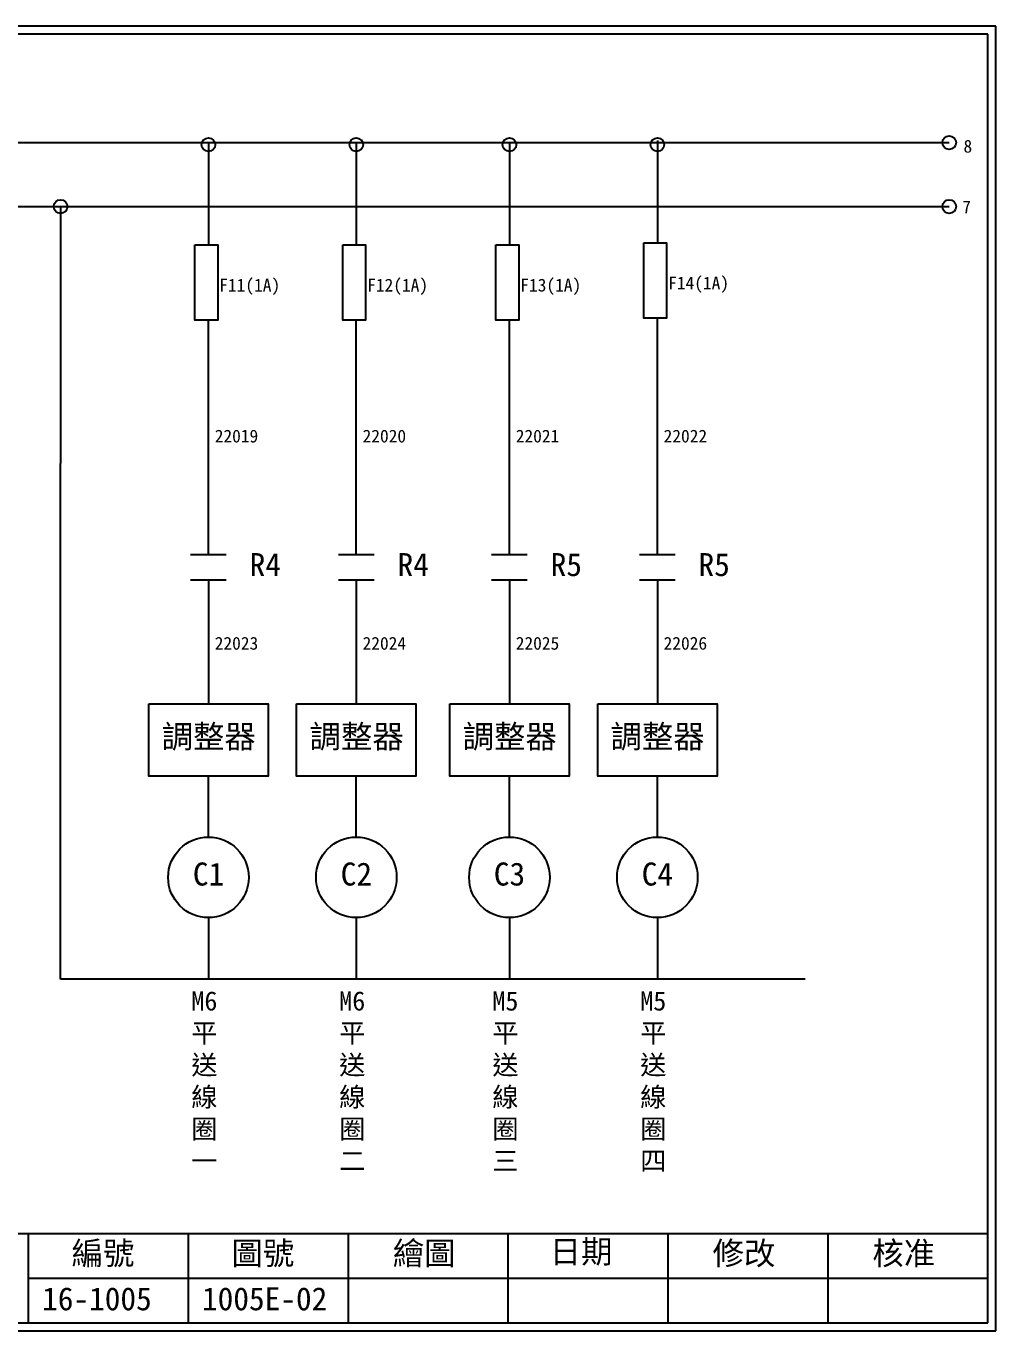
# Model space of a CAD drawing. Extents: x 10 to 297, y 3 to 207.
# Drawn here: x 145.4 to 297, y 3 to 207 of the extents above; entities that cross this region are included whole.
import ezdxf

# ---------------------------------------------------------------- set-up
doc = ezdxf.new("R2010")
doc.units = 0
doc.layers.get('0').update_dxf_attribs({"linetype": 'CONTINUOUS'})
doc.layers.add('圖框層', color=7, linetype='CONTINUOUS')
doc.layers.add('標尺寸層', color=3, linetype='CONTINUOUS')
doc.styles.add('CNS', font='romanc.shx', dxfattribs={"bigfont": 'chineset.shx'})
doc.styles.add('STSL', font='kaiu.ttf')

msp = doc.modelspace()

# ---------------------------------------------------------------- linework, layer by layer
for p, q in [((138.89, 188.75), (186.7, 188.75)), ((138.89, 178.75), (186.7, 178.75))]:
    msp.add_line(p, q)
at = {"color": 0}
for p, q in [((173.87, 124.36), (173.87, 148.21)), ((196.99, 124.36), (196.99, 148.21)), ((220.93, 124.36), (220.93, 148.21)), ((244.06, 124.36), (244.06, 148.21)), ((173.87, 120.39), (173.87, 101.05)), ((196.99, 120.39), (196.99, 101.05)), ((220.93, 120.39), (220.93, 101.05)), ((244.06, 120.39), (244.06, 101.05)), ((173.87, 80.2), (173.87, 89.73)), ((196.99, 80.2), (196.99, 89.73)), ((220.93, 80.2), (220.93, 89.73)), ((244.06, 80.2), (244.06, 89.73)), ((173.87, 67.6), (173.87, 58)), ((196.99, 67.6), (196.99, 58)), ((220.93, 67.6), (220.93, 58)), ((244.06, 67.6), (244.06, 58))]:
    msp.add_line(p, q, dxfattribs=at)
for points in [[(164.54, 101.05), (183.2, 101.05), (183.2, 89.73), (164.54, 89.73)], [(187.66, 101.05), (206.32, 101.05), (206.32, 89.73), (187.66, 89.73)], [(211.61, 101.05), (230.26, 101.05), (230.26, 89.73), (211.61, 89.73)], [(234.73, 101.05), (253.39, 101.05), (253.39, 89.73), (234.73, 89.73)]]:
    msp.add_lwpolyline(points, close=True, dxfattribs=at)
for centre, radius in [((289.7, 188.75), 1.07), ((173.87, 188.43), 1.07), ((196.99, 188.43), 1.07), ((220.93, 188.43), 1.07), ((244.06, 188.43), 1.07), ((150.74, 178.75), 1.07), ((289.7, 178.75), 1.07), ((173.87, 73.9), 6.3), ((196.99, 73.9), 6.3), ((220.93, 73.9), 6.3), ((244.06, 73.9), 6.3)]:
    msp.add_circle(centre, radius, dxfattribs=at)
at = {"layer": '圖框層', "color": 7}
for p, q in [((297, 206.97), (10, 206.97)), ((297, 3), (297, 206.97)), ((295.75, 205.72), (11.25, 205.72)), ((295.75, 4.25), (295.75, 205.72)), ((11.25, 18.25), (295.75, 18.25)), ((145.75, 4.25), (145.75, 18.25)), ((170.75, 4.25), (170.75, 18.25)), ((195.75, 4.25), (195.75, 18.25)), ((220.75, 4.25), (220.75, 18.25)), ((245.75, 4.25), (245.75, 18.25)), ((270.75, 4.25), (270.75, 18.25)), ((145.75, 11.25), (295.75, 11.25)), ((11.25, 4.25), (295.75, 4.25)), ((10, 3), (297, 3))]:
    msp.add_line(p, q, dxfattribs=at)
at = {"layer": '標尺寸層', "color": 7}
for p, q in [((173.87, 188.75), (173.87, 172.75)), ((186.7, 188.75), (289.7, 188.75)), ((196.99, 188.75), (196.99, 172.75)), ((220.93, 188.75), (220.93, 172.75)), ((244.06, 189.07), (244.06, 173.07)), ((150.74, 178.75), (150.74, 172.75)), ((186.7, 178.75), (289.7, 178.75)), ((150.74, 172.75), (150.74, 138.57)), ((244.06, 148.21), (244.06, 161.33)), ((173.87, 148.21), (173.87, 161.01)), ((196.99, 148.21), (196.99, 161.01)), ((220.93, 148.21), (220.93, 161.01)), ((150.74, 58), (150.74, 138.57))]:
    msp.add_line(p, q, dxfattribs=at)
at = {"layer": '標尺寸層', "color": 0}
for p, q in [((171.08, 124.36), (176.65, 124.36)), ((194.21, 124.36), (199.78, 124.36)), ((218.15, 124.36), (223.72, 124.36)), ((241.28, 124.36), (246.84, 124.36)), ((171.08, 120.39), (176.65, 120.39)), ((194.21, 120.39), (199.78, 120.39)), ((218.15, 120.39), (223.72, 120.39)), ((241.28, 120.39), (246.84, 120.39)), ((267.19, 58), (150.74, 58))]:
    msp.add_line(p, q, dxfattribs=at)
at = {"layer": '標尺寸層', "color": 7}
for points in [[(171.73, 172.75), (175.32, 172.75), (175.32, 161.01), (171.73, 161.01)], [(194.86, 172.75), (198.45, 172.75), (198.45, 161.01), (194.86, 161.01)], [(218.8, 172.75), (222.39, 172.75), (222.39, 161.01), (218.8, 161.01)], [(241.93, 173.07), (245.51, 173.07), (245.51, 161.33), (241.93, 161.33)]]:
    msp.add_lwpolyline(points, close=True, dxfattribs=at)

# ---------------------------------------------------------------- texts
at = {"layer": '圖框層', "color": 0, "style": 'STSL'}
for s, height, p in [('8', 2, (291.93, 187.19)), ('7', 2, (291.75, 177.7)), ('22019', 2, (174.85, 141.88)), ('22020', 2, (197.97, 141.88)), ('22021', 2, (221.92, 141.88)), ('22022', 2, (245.04, 141.88)), ('R4', 3.6, (180.31, 120.99)), ('R4', 3.6, (203.44, 120.99)), ('R5', 3.6, (227.38, 120.99)), ('R5', 3.6, (250.5, 120.99)), ('22023', 2, (174.85, 109.49)), ('22024', 2, (197.97, 109.49)), ('22025', 2, (221.92, 109.49)), ('22026', 2, (245.04, 109.49)), ('調整器', 3.6, (166.55, 94.11)), ('調整器', 3.6, (189.68, 94.11)), ('調整器', 3.6, (213.62, 94.11)), ('調整器', 3.6, (236.74, 94.11)), ('C1', 3.6, (171.43, 72.62)), ('C2', 3.6, (194.55, 72.62)), ('C3', 3.6, (218.49, 72.62)), ('C4', 3.6, (241.62, 72.62))]:
    msp.add_text(s, height=height, dxfattribs=at).set_placement(p)
at = {"layer": '圖框層', "color": 7, "style": 'STSL'}
for s, height, p in [('F11(1A)', 2, (175.56, 165.48)), ('F12(1A)', 2, (198.69, 165.48)), ('F13(1A)', 2, (222.63, 165.48)), ('F14(1A)', 2, (245.75, 165.8)), ('編號', 3.6, (152.47, 13.34)), ('圖號', 3.6, (177.47, 13.34)), ('繪圖', 3.6, (202.69, 13.34)), ('日期', 3.6, (227.22, 13.59)), ('修改', 3.6, (252.69, 13.34)), ('核准', 3.6, (277.69, 13.34)), ('16-1005', 3.6, (147.86, 6.22)), ('1005E-02', 3.6, (172.86, 6.22))]:
    msp.add_text(s, height=height, dxfattribs=at).set_placement(p)
at = {"layer": '標尺寸層', "color": 0, "char_height": 3, "width": 5.4243, "attachment_point": 1, "style": 'CNS'}
for s, insert in [('{\\fDFKai-SB|b0|i0|c136|p65;M6平送線圈一}', (171.19, 56.08)), ('{\\fDFKai-SB|b0|i0|c136|p65;M6平送線圈二}', (194.31, 56.08)), ('{\\fDFKai-SB|b0|i0|c136|p65;M5平送線圈三}', (218.26, 56.08)), ('{\\fDFKai-SB|b0|i0|c136|p65;M5平送線圈四}', (241.38, 56.08))]:
    msp.add_mtext(s, dxfattribs=dict(at, insert=insert))

doc.saveas('drawing.dxf')
